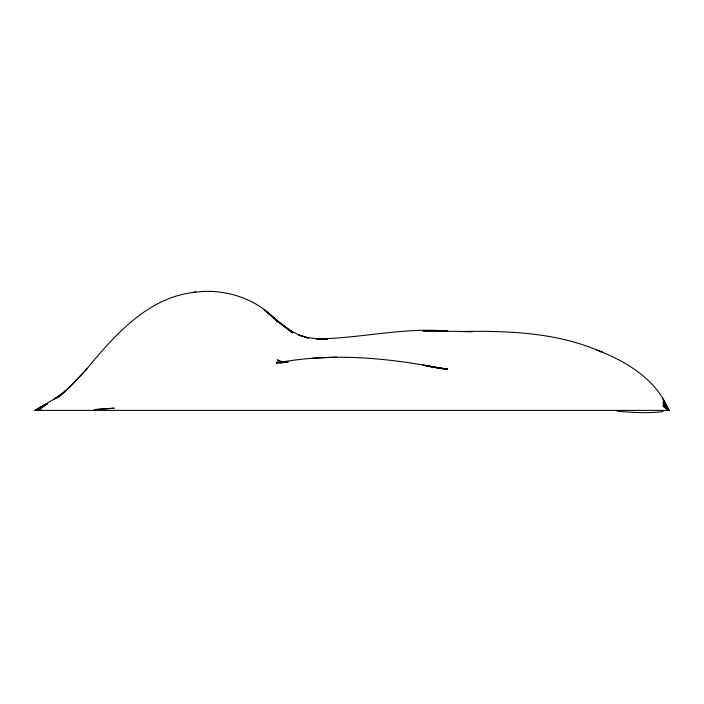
<?xml version="1.0" encoding="UTF-8"?>
<svg xmlns="http://www.w3.org/2000/svg" width="704" height="704" viewBox="0 0 704 704"><rect width="100%" height="100%" fill="white"/><g stroke="black" fill="none" stroke-linecap="round" stroke-linejoin="round"><path stroke-width="1.06" d="M85.879 369.987C114.242 335.632 148.368 296.49 195.879 292.169L192.658 292.565C223.538 287.602 256.802 298.118 277.79 321.79L264.097 309.813L292.688 333.01L276.285 320.672M69.467 387.429L86.838 368.984L69.986 386.804L57.974 397.742L70.514 386.285L64.469 391.82L66.044 390.526L53.645 399.599L60.614 395.085L35.2 410.388L668.8 410.388C656.674 379.518 626.384 361.442 596.842 349.985C553.564 332.033 505.965 330.792 459.818 331.487L472.111 331.654L422.928 330.889L447.524 331.091C403.489 327.096 360.281 338.545 316.474 338.862L327.501 339.046L317.108 338.844L307.366 337.506L298.338 334.875L308.141 338.087L299.429 335.157L291.342 331.144L292.327 331.742L276.514 320.39M53.645 399.599L60.359 395.076L59.523 395.622M40.806 409.077L35.2 410.388L47.256 403.559M40.814 408.962L35.2 410.388L47.256 403.647M40.823 408.839L35.2 410.388L47.194 403.876M40.841 408.707L35.2 410.388L41.034 407.308M40.85 408.584L35.2 410.388L47.089 404.202M40.867 408.452L35.2 410.388L45.003 405.557M40.885 408.311L35.2 410.388L40.973 407.686M40.902 408.179L35.2 410.388L42.953 406.824M35.2 410.388L39.987 408.364M435.23 367.602L447.524 369.125L426.14 366.001L447.524 369.266L422.928 365.13L447.524 369.53C391.336 358.186 333.071 352.026 276.302 363.062L288.235 362.05L276.364 362.067L281.468 363.202M663.089 411.558C647.803 413.53 632.333 412.553 617.038 411.162M94.723 409.605L114.224 408.17L94.723 409.552M312.338 358.257L336.714 357.095M596.842 350.029L602.712 352.422L599.782 351.182M282.964 362.349L277.297 359.902L282.172 362.041M663.089 406.428L668.8 410.388L666.134 404.818M663.089 405.46L668.8 410.388L663.089 398.939M663.089 404.466L668.8 410.388L663.089 399.353M666.899 408.118L668.8 410.388L663.608 400.919M663.089 403.489L668.8 410.388L666.134 405.53M666.899 407.792L668.8 410.388L665.685 405.126M663.089 402.53L668.8 410.388L663.089 401.632M667.084 407.766L668.8 410.388"/></g></svg>
